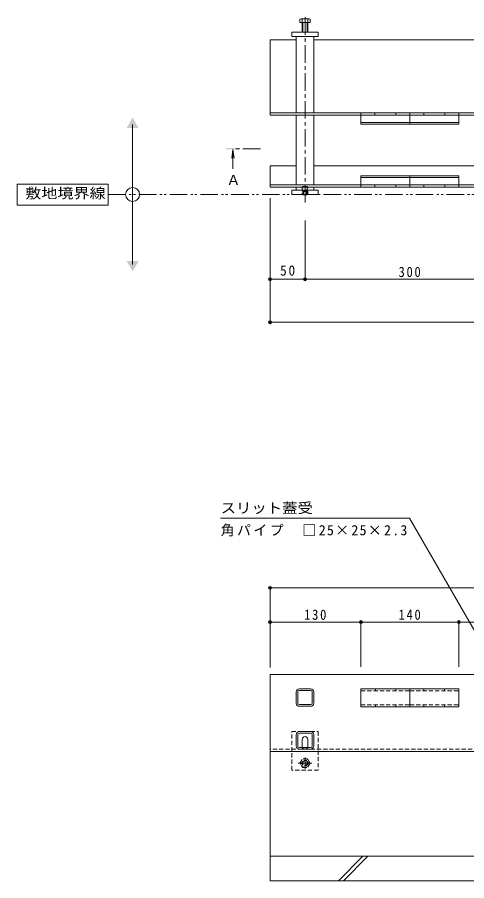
# Model space of a CAD drawing. Units: millimetres at full size, sheet at 1:5. Extents: x -1680 to 1936, y -1318 to 1367.
# Drawn here: x -1680 to -1037, y -720 to 515 of the extents above; entities that cross this region are included whole.
import ezdxf
from ezdxf.enums import TextEntityAlignment as Align

# ---------------------------------------------------------------- set-up
doc = ezdxf.new("R2010")
doc.units = ezdxf.units.MM
doc.header["$LTSCALE"] = 5
doc.header["$PDMODE"] = 32
doc.header["$PDSIZE"] = 4
for name, pattern in [('CHAIN1', [8, 5, -1, 1, -1]), ('DASHED1', [1.8, 1.2, -0.6]), ('DOUBLE_CHAIN1', [8.8, 5, -1, 0.6, -0.6, 0.6, -1])]:
    doc.linetypes.add(name, pattern=pattern)
for name, color, linetype, lineweight in [('4-0_通り芯', 7, 'Continuous', 9), ('4-3_寸法', 7, 'DASHED1', 9), ('4-4_文字', 7, 'Continuous', 9), ('4-5_建具', 7, 'Continuous', 9), ('4-F_断熱材', 6, 'Continuous', 5)]:
    doc.layers.add(name, color=color, linetype=linetype, lineweight=lineweight)
doc.styles.add('ＭＳ ゴシック', font='')
doc.styles.get('ＭＳ ゴシック').set_extended_font_data('MS Gothic')

msp = doc.modelspace()

# ---------------------------------------------------------------- linework, layer by layer
at = {"layer": '4-0_通り芯', "color": 2}
for p, q in [((-1275.605, 512.217), (-1275.605, 507.517)), ((-1275.605, 507.517), (-1261.205, 507.517)), ((-1262.541, 512.817), (-1273.741, 512.817)), ((-1272.405, 512.217), (-1272.405, 493.517)), ((-1271.705, 507.517), (-1271.705, 493.517)), ((-1265.105, 493.517), (-1265.105, 507.517)), ((-1264.405, 493.517), (-1264.405, 512.217)), ((-1261.205, 507.517), (-1261.205, 512.217)), ((-1271.705, 261.001), (-1272.221, 261.517)), ((-1271.705, 261.517), (-1271.705, 261.001)), ((-1271.705, 261.001), (-1265.105, 261.001)), ((-1265.105, 261.517), (-1265.105, 261.001)), ((-1264.589, 261.517), (-1265.105, 261.001))]:
    msp.add_line(p, q, dxfattribs=at)
at = {"layer": '4-0_通り芯', "color": 4, "linetype": 'CHAIN1'}
msp.add_line((-1268.405, 514.994), (-1268.405, 248.608), dxfattribs=at)
at = {"layer": '4-0_通り芯'}
for p, q in [((-1280.905, 482.517), (-1318.405, 482.517)), ((-1318.405, 482.517), (-1318.405, 375.217)), ((-1287.405, 493.517), (-1287.405, 487.517)), ((-1249.405, 493.517), (-1287.405, 493.517)), ((-1287.405, 487.517), (-1249.405, 487.517)), ((-1280.905, 378.417), (-1280.905, 487.517)), ((-1255.905, 487.517), (-1255.905, 378.417)), ((-980.905, 482.517), (-1255.905, 482.517)), ((-1249.405, 487.517), (-1249.405, 493.517)), ((-380.905, 378.417), (-1318.405, 378.417)), ((-318.405, 375.217), (-1318.405, 375.217)), ((-1280.905, 375.217), (-1280.905, 275.217)), ((-1255.905, 375.217), (-1255.905, 275.217)), ((-1280.905, 302.517), (-1318.405, 302.517)), ((-1318.405, 302.517), (-1318.405, 272.017)), ((-980.905, 302.517), (-1255.905, 302.517)), ((-1318.405, 275.217), (-318.405, 275.217)), ((-380.905, 272.017), (-1318.405, 272.017)), ((-1280.905, 267.517), (-1280.905, 272.017)), ((-1255.905, 278.217), (-1255.905, 275.217)), ((-1255.905, 272.017), (-1255.905, 267.517)), ((-1249.405, 267.517), (-1287.405, 267.517)), ((-1287.405, 261.517), (-1287.405, 267.517)), ((-1249.405, 261.517), (-1287.405, 261.517)), ((-1249.405, 267.517), (-1249.405, 261.517)), ((-318.405, -424.783), (-1318.405, -424.783)), ((-1318.405, -534.783), (-1318.405, -424.783)), ((-1280.905, -449.783), (-1280.905, -465.783)), ((-1278.605, -449.783), (-1278.605, -465.783)), ((-1276.405, -445.283), (-1260.405, -445.283)), ((-1276.405, -447.583), (-1260.405, -447.583)), ((-1258.205, -465.783), (-1258.205, -449.783)), ((-1255.905, -465.783), (-1255.905, -449.783)), ((-1276.405, -467.983), (-1260.405, -467.983)), ((-1276.405, -470.283), (-1260.405, -470.283)), ((-1280.905, -527.083), (-1280.905, -511.083)), ((-1278.605, -527.083), (-1278.605, -511.083)), ((-1260.405, -506.583), (-1276.405, -506.583)), ((-1260.405, -508.883), (-1276.405, -508.883)), ((-1272.405, -527.583), (-1272.405, -517.583)), ((-1264.405, -527.583), (-1264.405, -517.583)), ((-1258.205, -511.083), (-1258.205, -527.083)), ((-1255.905, -511.083), (-1255.905, -527.083)), ((-1260.405, -529.283), (-1276.405, -529.283)), ((-318.405, -534.783), (-1318.405, -534.783)), ((-1260.405, -531.583), (-1276.405, -531.583))]:
    msp.add_line(p, q, dxfattribs=at)
at = {"layer": '4-0_通り芯', "color": 2, "linetype": 'DASHED1'}
for p, q in [((-1271.705, 273.001), (-1272.405, 272.301)), ((-1272.405, 272.301), (-1272.405, 261.701)), ((-1272.405, 272.301), (-1264.405, 272.301)), ((-1271.705, 261.517), (-1271.705, 273.001)), ((-1271.705, 273.001), (-1265.105, 273.001)), ((-1265.105, 273.001), (-1265.105, 261.517)), ((-1264.405, 272.301), (-1265.105, 273.001)), ((-1264.405, 261.701), (-1264.405, 272.301)), ((-1272.405, 261.701), (-1264.405, 261.701)), ((-1272.405, 261.701), (-1272.221, 261.517)), ((-1270.905, 266.001), (-1268.405, 267.444)), ((-1270.905, 266.001), (-1265.905, 266.001)), ((-1270.905, 266.001), (-1270.905, 261.001)), ((-1270.405, 266.001), (-1270.405, 261.001)), ((-1265.905, 266.001), (-1268.405, 267.444)), ((-1266.405, 266.001), (-1266.405, 261.001)), ((-1265.905, 266.001), (-1265.905, 261.001)), ((-1264.405, 261.701), (-1264.589, 261.517)), ((-1264.805, -545.348), (-1272.005, -545.348)), ((-1264.805, -545.348), (-1261.205, -551.583)), ((-1261.205, -551.583), (-1264.805, -557.819)), ((-1272.005, -557.819), (-1264.805, -557.819))]:
    msp.add_line(p, q, dxfattribs=at)
at = {"layer": '4-0_通り芯', "linetype": 'DASHED1'}
for p, q in [((-1249.405, -506.583), (-1249.405, -561.583)), ((-318.405, -531.583), (-1318.405, -531.583)), ((-1249.405, -561.583), (-1287.405, -561.583))]:
    msp.add_line(p, q, dxfattribs=at)
at = {"layer": '4-0_通り芯', "color": 2, "linetype": 'CHAIN1'}
for p, q in [((-1258.501, -551.583), (-1278.201, -551.583)), ((-1268.405, -543.611), (-1268.405, -559.563))]:
    msp.add_line(p, q, dxfattribs=at)
at = {"layer": '4-0_通り芯', "linetype": 'DASHED1'}
msp.add_lwpolyline([(-1287.405, -561.583), (-1287.405, -506.583), (-1249.405, -506.583)], dxfattribs=at)
at = {"layer": '4-0_通り芯', "color": 2, "linetype": 'DASHED1'}
msp.add_lwpolyline([(-1272.005, -557.819), (-1275.605, -551.583), (-1272.005, -545.348)], dxfattribs=at)
for radius in [6.235, 4, 3.323]:
    msp.add_circle((-1268.405, -551.583), radius, dxfattribs=at)
at = {"layer": '4-0_通り芯', "color": 2}
for centre, radius, start, end in [((-1274.005, 510.441), 2.39, 47.9749, 132.0251), ((-1268.405, 499.409), 13.418, 72.65606, 107.34394), ((-1262.805, 510.441), 2.39, 47.9749, 132.0251)]:
    msp.add_arc(centre, radius, start, end, dxfattribs=at)
at = {"layer": '4-0_通り芯'}
for centre, radius, start, end in [((-1276.405, -449.783), 4.5, 90, 180), ((-1276.405, -449.783), 2.2, 90, 180), ((-1260.405, -449.783), 4.5, 0, 90), ((-1260.405, -449.783), 2.2, 0, 90), ((-1276.405, -465.783), 4.5, 180, 270), ((-1276.405, -465.783), 2.2, 180, 270), ((-1260.405, -465.783), 2.2, 270, 0), ((-1260.405, -465.783), 4.5, 270, 0), ((-1276.405, -511.083), 4.5, 90, 180), ((-1276.405, -511.083), 2.2, 90, 180), ((-1268.405, -517.583), 4, 90, 180), ((-1268.405, -517.583), 4, 0, 90), ((-1260.405, -511.083), 4.5, 0, 90), ((-1260.405, -511.083), 2.2, 0, 90), ((-1276.405, -527.083), 4.5, 180, 270), ((-1276.405, -527.083), 2.2, 180, 270), ((-1268.405, -527.583), 4, 180, 205.15066), ((-1268.405, -527.583), 4, 334.84934, 0), ((-1260.405, -527.083), 2.2, 270, 0), ((-1260.405, -527.083), 4.5, 270, 0)]:
    msp.add_arc(centre, radius, start, end, dxfattribs=at)
at = {"layer": '4-0_通り芯', "linetype": 'DASHED1'}
for start, end in [(205.15066, 270), (270, 334.84934)]:
    msp.add_arc((-1268.405, -527.583), 4, start, end, dxfattribs=at)
at = {"layer": '4-3_寸法'}
for p, q in [((-1188.405, 377.717), (-1188.405, 375.217)), ((-1188.405, 377.717), (-1188.405, 375.217)), ((-1187.905, 378.217), (-1168.905, 378.217)), ((-1187.905, 378.217), (-1168.905, 378.217)), ((-1168.405, 377.717), (-1168.405, 375.217)), ((-1168.405, 377.717), (-1168.405, 375.217)), ((-1168.405, 375.217), (-1138.405, 375.217)), ((-1168.405, 375.217), (-1138.405, 375.217)), ((-1138.405, 377.717), (-1138.405, 375.217)), ((-1138.405, 377.717), (-1138.405, 375.217)), ((-1118.905, 378.217), (-1137.905, 378.217)), ((-1118.905, 378.217), (-1137.905, 378.217)), ((-1118.405, 377.717), (-1118.405, 375.217)), ((-1118.405, 377.717), (-1118.405, 375.217)), ((-1118.405, 377.717), (-1118.405, 375.217)), ((-1118.405, 377.717), (-1118.405, 375.217)), ((-1117.905, 378.217), (-1098.905, 378.217)), ((-1117.905, 378.217), (-1098.905, 378.217)), ((-1098.405, 377.717), (-1098.405, 375.217)), ((-1098.405, 377.717), (-1098.405, 375.217)), ((-1068.405, 375.217), (-1098.405, 375.217)), ((-1068.405, 375.217), (-1098.405, 375.217)), ((-1068.405, 377.717), (-1068.405, 375.217)), ((-1068.405, 377.717), (-1068.405, 375.217)), ((-1048.905, 378.217), (-1067.905, 378.217)), ((-1048.905, 378.217), (-1067.905, 378.217)), ((-1048.405, 377.717), (-1048.405, 375.217)), ((-1048.405, 377.717), (-1048.405, 375.217)), ((-1188.405, 272.717), (-1188.405, 275.217)), ((-1188.405, 272.717), (-1188.405, 275.217)), ((-1187.905, 272.217), (-1168.905, 272.217)), ((-1187.905, 272.217), (-1168.905, 272.217)), ((-1168.405, 275.217), (-1138.405, 275.217)), ((-1168.405, 272.717), (-1168.405, 275.217)), ((-1168.405, 275.217), (-1138.405, 275.217)), ((-1168.405, 272.717), (-1168.405, 275.217)), ((-1138.405, 272.717), (-1138.405, 275.217)), ((-1138.405, 272.717), (-1138.405, 275.217)), ((-1118.905, 272.217), (-1137.905, 272.217)), ((-1118.905, 272.217), (-1137.905, 272.217)), ((-1118.405, 272.717), (-1118.405, 275.217)), ((-1118.405, 272.717), (-1118.405, 275.217)), ((-1118.405, 272.717), (-1118.405, 275.217)), ((-1118.405, 272.717), (-1118.405, 275.217)), ((-1117.905, 272.217), (-1098.905, 272.217)), ((-1117.905, 272.217), (-1098.905, 272.217)), ((-1068.405, 275.217), (-1098.405, 275.217)), ((-1098.405, 272.717), (-1098.405, 275.217)), ((-1068.405, 275.217), (-1098.405, 275.217)), ((-1098.405, 272.717), (-1098.405, 275.217)), ((-1068.405, 272.717), (-1068.405, 275.217)), ((-1068.405, 272.717), (-1068.405, 275.217)), ((-1048.905, 272.217), (-1067.905, 272.217)), ((-1048.905, 272.217), (-1067.905, 272.217)), ((-1048.405, 272.717), (-1048.405, 275.217)), ((-1048.405, 272.717), (-1048.405, 275.217)), ((-1188.405, -448.283), (-1118.405, -448.283)), ((-1167.805, -448.283), (-1167.805, -445.283)), ((-1138.405, -448.283), (-1138.405, -445.283)), ((-1118.405, -448.283), (-1048.405, -448.283)), ((-1098.405, -448.283), (-1098.405, -445.283)), ((-1069.005, -448.283), (-1069.005, -445.283)), ((-1188.405, -468.083), (-1118.405, -468.083)), ((-1167.805, -471.083), (-1167.805, -468.083)), ((-1138.405, -471.083), (-1138.405, -468.083)), ((-1118.405, -468.083), (-1048.405, -468.083)), ((-1098.405, -471.083), (-1098.405, -468.083)), ((-1069.005, -471.083), (-1069.005, -468.083))]:
    msp.add_line(p, q, dxfattribs=at)
at = {"layer": '4-3_寸法', "linetype": 'Continuous'}
for p, q in [((-1188.405, 375.217), (-1188.405, 362.217)), ((-1188.405, 375.217), (-1188.405, 362.217)), ((-1118.405, 375.217), (-1118.405, 362.217)), ((-1118.405, 375.217), (-1118.405, 362.217)), ((-1118.405, 375.217), (-1118.405, 362.217)), ((-1118.405, 375.217), (-1118.405, 362.217)), ((-1048.405, 375.217), (-1048.405, 362.217)), ((-1048.405, 375.217), (-1048.405, 362.217)), ((-1118.405, 364.517), (-1188.405, 364.517)), ((-1118.405, 364.517), (-1188.405, 364.517)), ((-1118.405, 362.217), (-1188.405, 362.217)), ((-1118.405, 362.217), (-1188.405, 362.217)), ((-1118.405, 364.517), (-1048.405, 364.517)), ((-1118.405, 364.517), (-1048.405, 364.517)), ((-1118.405, 362.217), (-1048.405, 362.217)), ((-1118.405, 362.217), (-1048.405, 362.217)), ((-1118.405, 288.217), (-1188.405, 288.217)), ((-1188.405, 275.217), (-1188.405, 288.217)), ((-1118.405, 285.917), (-1188.405, 285.917)), ((-1118.405, 288.217), (-1048.405, 288.217)), ((-1118.405, 275.217), (-1118.405, 288.217)), ((-1118.405, 288.217), (-1048.405, 288.217)), ((-1118.405, 275.217), (-1118.405, 288.217)), ((-1118.405, 275.217), (-1118.405, 288.217)), ((-1118.405, 275.217), (-1118.405, 288.217)), ((-1118.405, 285.917), (-1048.405, 285.917)), ((-1118.405, 285.917), (-1048.405, 285.917)), ((-1048.405, 275.217), (-1048.405, 288.217)), ((-1048.405, 275.217), (-1048.405, 288.217)), ((-1118.405, -445.283), (-1188.405, -445.283)), ((-1188.405, -471.083), (-1188.405, -445.283)), ((-1118.405, -471.083), (-1118.405, -445.283)), ((-1048.405, -445.283), (-1118.405, -445.283)), ((-1118.405, -471.083), (-1118.405, -445.283)), ((-1048.405, -445.283), (-1048.405, -471.083)), ((-1118.405, -471.083), (-1188.405, -471.083)), ((-1048.405, -471.083), (-1118.405, -471.083))]:
    msp.add_line(p, q, dxfattribs=at)
at = {"layer": '4-3_寸法'}
for centre, start, end in [((-1187.905, 377.717), 90, 180), ((-1187.905, 377.717), 90, 180), ((-1168.905, 377.717), 0, 90), ((-1168.905, 377.717), 0, 90), ((-1137.905, 377.717), 90, 180), ((-1137.905, 377.717), 90, 180), ((-1118.905, 377.717), 0, 90), ((-1118.905, 377.717), 0, 90), ((-1117.905, 377.717), 90, 180), ((-1117.905, 377.717), 90, 180), ((-1098.905, 377.717), 0, 90), ((-1098.905, 377.717), 0, 90), ((-1067.905, 377.717), 90, 180), ((-1067.905, 377.717), 90, 180), ((-1048.905, 377.717), 0, 90), ((-1048.905, 377.717), 0, 90), ((-1187.905, 272.717), 180, 270), ((-1187.905, 272.717), 180, 270), ((-1168.905, 272.717), 270, 0), ((-1168.905, 272.717), 270, 0), ((-1137.905, 272.717), 180, 270), ((-1137.905, 272.717), 180, 270), ((-1118.905, 272.717), 270, 0), ((-1118.905, 272.717), 270, 0), ((-1117.905, 272.717), 180, 270), ((-1117.905, 272.717), 180, 270), ((-1098.905, 272.717), 270, 0), ((-1098.905, 272.717), 270, 0), ((-1067.905, 272.717), 180, 270), ((-1067.905, 272.717), 180, 270), ((-1048.905, 272.717), 270, 0), ((-1048.905, 272.717), 270, 0)]:
    msp.add_arc(centre, 0.5, start, end, dxfattribs=at)
at = {"layer": '4-4_文字'}
for p, q in [((-1318.405, 138.81), (-1318.405, 256.517)), ((-1318.405, 77.31), (-1318.405, 256.517)), ((-1268.405, 138.81), (-1268.405, 224.543)), ((-1268.405, 140.31), (-1318.405, 140.31)), ((-1268.405, 140.31), (-968.405, 140.31)), ((-318.405, 78.81), (-1318.405, 78.81)), ((-1318.405, -299.291), (-1318.405, -414.783)), ((-1318.405, -300.791), (-318.405, -300.791)), ((-1318.405, -348.371), (-1318.405, -414.783)), ((-1318.405, -349.871), (-1188.405, -349.871)), ((-1188.405, -348.371), (-1188.405, -413.931)), ((-1188.405, -349.871), (-1048.405, -349.871)), ((-1048.405, -348.371), (-1048.405, -413.931)), ((-1048.405, -349.871), (-888.405, -349.871))]:
    msp.add_line(p, q, dxfattribs=at)
for p in [(-1318.405, 140.31), (-1268.405, 140.31), (-1318.405, 78.81), (-1318.405, -300.791), (-1318.405, -349.871), (-1188.405, -349.871), (-1048.405, -349.871)]:
    msp.add_point(p, dxfattribs=at)
at = {"layer": '4-5_建具'}
for p, q in [((-1514.909, 161.517), (-1514.909, 361.517)), ((-1389.088, -201.46), (-1119.039, -201.46)), ((-978.268, -445.283), (-1119.039, -201.46))]:
    msp.add_line(p, q, dxfattribs=at)
at = {"layer": '4-5_建具', "color": 4}
for q in [(-1373.042, 313.624), (-1369.779, 313.624), (-1371.411, 298.017)]:
    msp.add_line((-1371.411, 326.017), q, dxfattribs=at)
at = {"layer": '4-5_建具', "color": 4, "linetype": 'CHAIN1'}
msp.add_line((-1332.143, 327.017), (-1371.411, 327.017), dxfattribs=at)
at = {"layer": '4-5_建具', "color": 2, "linetype": 'DOUBLE_CHAIN1'}
msp.add_line((-1549.887, 261.517), (-203.975, 261.517), dxfattribs=at)
at = {"layer": '4-5_建具'}
msp.add_lwpolyline([(-1679.887, 246.517), (-1549.887, 246.517), (-1549.887, 276.517), (-1679.887, 276.517)], close=True, dxfattribs=at)
msp.add_circle((-1514.909, 261.517), 10, dxfattribs=at)
for points in [[(-1523.57, 356.517), (-1506.249, 356.517), (-1514.909, 371.517)], [(-1523.57, 166.517), (-1506.249, 166.517), (-1514.909, 151.517)]]:
    msp.add_solid(points, dxfattribs=at)
at = {"layer": '4-5_建具', "color": 4}
msp.add_solid([(-1361.411, 326.017), (-1361.411, 328.017), (-1381.411, 326.017), (-1381.411, 328.017)], dxfattribs=at)
at = {"layer": '4-F_断熱材'}
for p, q in [((-1318.405, -719.783), (-1318.405, -534.783)), ((-318.405, -684.783), (-1318.405, -684.783)), ((-1220.593, -719.783), (-1185.593, -684.783)), ((-1213.522, -719.783), (-1178.522, -684.783)), ((-1318.405, -719.783), (-718.405, -719.783))]:
    msp.add_line(p, q, dxfattribs=at)

# ---------------------------------------------------------------- texts
at = {"layer": '4-4_文字', "color": 2, "char_height": 14.66, "attachment_point": 7, "style": 'ＭＳ ゴシック'}
for s, insert in [('\\T1.27;\\W0.95;50', (-1304.03, 145.31)), ('\\T1.27;\\W0.9;300', (-1134.655, 143.31)), ('\\T1.27;\\W0.9;130', (-1269.655, -346.871)), ('\\T1.27;\\W0.9;140', (-1134.655, -346.871))]:
    msp.add_mtext(s, dxfattribs=dict(at, insert=insert))
at = {"layer": '4-5_建具', "color": 2, "style": 'ＭＳ ゴシック'}
msp.add_text('Ａ', height=14.66, dxfattribs=at).set_placement((-1380.733, 270.537), align=Align.BOTTOM_LEFT)
for s, width, p in [('敷地境界線', 1.15, (-1668.465, 251.618)), ('スリット蓋受', 1.1, (-1389.088, -198.46))]:
    msp.add_text(s, height=14.66, dxfattribs=dict(at, width=width)).set_placement(p, align=Align.BOTTOM_LEFT)
at = {"layer": '4-5_建具', "color": 2, "insert": (-1389.088, -227.468), "char_height": 14.66, "attachment_point": 7, "style": 'ＭＳ ゴシック'}
msp.add_mtext('\\T1.17;角パイプ\u3000□25×25×2.3', dxfattribs=at)

doc.saveas('drawing.dxf')
